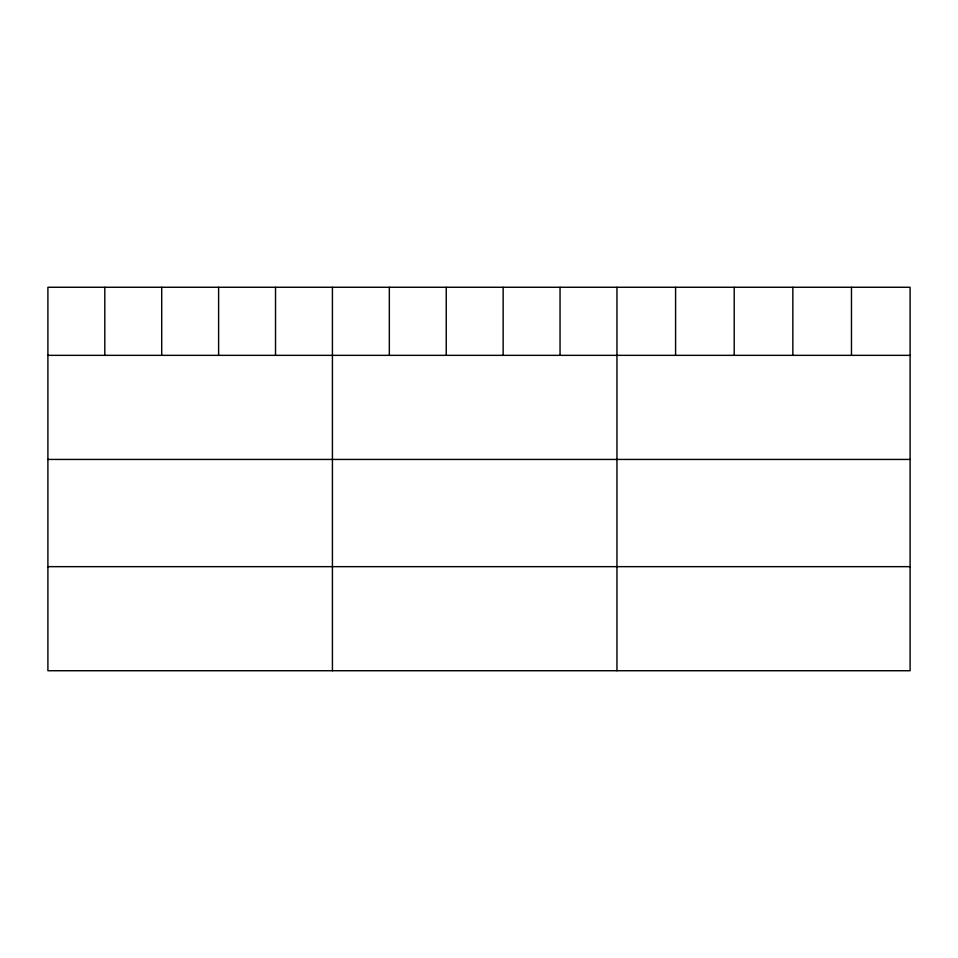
<?xml version="1.0" encoding="UTF-8"?>
<svg xmlns="http://www.w3.org/2000/svg" width="958" height="958" viewBox="0 0 958 958"><rect width="100%" height="100%" fill="white"/><g stroke="black" fill="none" stroke-linecap="round" stroke-linejoin="round"><path stroke-width="1.44" d="M910.1 355.346L910.1 670.732L47.9 670.732L47.9 287.268L910.1 287.268L910.1 355.346L47.9 355.346M47.9 459.433L910.1 459.433M47.9 566.657L910.1 566.657M851.47 287.268L851.47 355.346M792.841 287.268L792.841 355.346M734.211 287.268L734.211 355.346M675.582 287.268L675.582 355.346M616.952 287.268L616.952 670.732M560.047 287.268L560.047 355.346M503.142 287.268L503.142 355.346M446.236 287.268L446.236 355.346M389.331 287.268L389.331 355.346M332.426 287.268L332.426 670.732M275.521 287.268L275.521 355.346M218.616 287.268L218.616 355.346M161.71 287.268L161.71 355.346M104.805 287.268L104.805 355.346"/></g></svg>
